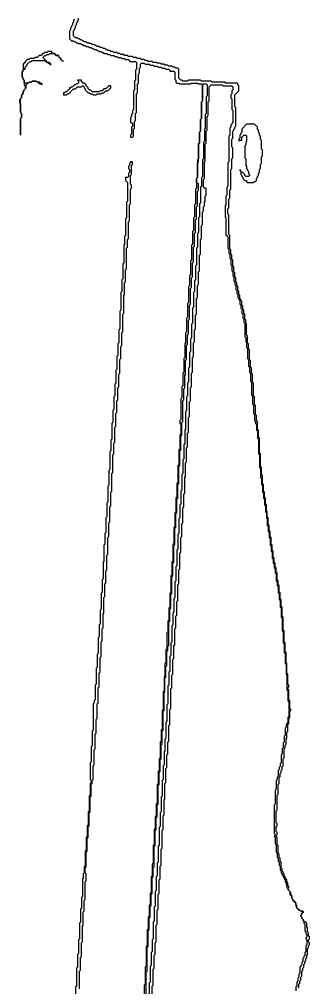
# Model space of a CAD drawing. Header units: metres. Extents: x 0 to 100, y 0 to 141.
# Drawn here: x 2 to 9.38, y 24.63 to 49.24 of the extents above; entities that cross this region are included whole.
import ezdxf

# ---------------------------------------------------------------- set-up
doc = ezdxf.new("R2010")
doc.units = ezdxf.units.M

msp = doc.modelspace()

# ---------------------------------------------------------------- linework, layer by layer
for points in [[(3.4, 49.25), (3.375, 49.225), (3.375, 49.175), (3.35, 49.15), (3.35, 49.1), (3.325, 49.075), (3.325, 49.05), (3.3, 49.025), (3.3, 48.975), (3.275, 48.95), (3.275, 48.75), (3.325, 48.7), (3.375, 48.7), (3.4, 48.675), (3.425, 48.675), (3.45, 48.65), (3.475, 48.65), (3.5, 48.625), (3.55, 48.625), (3.575, 48.6), (3.6, 48.6), (3.625, 48.575), (3.675, 48.575), (3.7, 48.55), (3.75, 48.55), (3.775, 48.525), (3.825, 48.525), (3.85, 48.5), (3.875, 48.5), (3.9, 48.475), (3.95, 48.475), (3.975, 48.45), (4, 48.45), (4.025, 48.425), (4.075, 48.425), (4.1, 48.4), (4.125, 48.4), (4.15, 48.375), (4.225, 48.375), (4.25, 48.35), (4.3, 48.35), (4.325, 48.325), (4.4, 48.325), (4.425, 48.3), (4.475, 48.3), (4.5, 48.275), (4.575, 48.275), (4.6, 48.25), (4.675, 48.25), (4.7, 48.225), (4.775, 48.225), (4.8, 48.2), (4.8, 48.175), (4.95, 48.175), (4.975, 48.15), (4.975, 47.975), (4.95, 47.95), (4.95, 47.7), (4.925, 47.675), (4.925, 47.45), (4.9, 47.425), (4.9, 46.95), (4.875, 46.925), (4.875, 46.85), (4.85, 46.825), (4.85, 46.775), (4.825, 46.75), (4.825, 46.625), (4.85, 46.625), (4.875, 46.6), (4.875, 46.525), (4.85, 46.5), (4.85, 46.325), (4.825, 46.3), (4.825, 46.25), (4.875, 46.25), (4.9, 46.275), (4.9, 46.45), (4.925, 46.475), (4.925, 46.65), (4.95, 46.675), (4.95, 46.85), (4.975, 46.875), (4.975, 47.35), (5, 47.375), (5, 47.6), (5.025, 47.625), (5.025, 47.85), (5.05, 47.875), (5.05, 48), (5.075, 48.025), (5.075, 48.1), (5.1, 48.125), (5.175, 48.125), (5.2, 48.1), (5.3, 48.1), (5.325, 48.075), (5.4, 48.075), (5.425, 48.05), (5.5, 48.05), (5.525, 48.025), (5.6, 48.025), (5.625, 48), (5.7, 48), (5.725, 47.975), (5.8, 47.975), (5.825, 47.95), (5.825, 47.925), (5.925, 47.925), (5.95, 47.9), (5.95, 47.725), (5.975, 47.7), (5.975, 47.65), (6, 47.625), (6.05, 47.625), (6.075, 47.6), (6.35, 47.6), (6.375, 47.625), (6.525, 47.625), (6.55, 47.6), (6.625, 47.6), (6.65, 47.575), (6.65, 47.175), (6.625, 47.15), (6.625, 46.725), (6.6, 46.7), (6.6, 46.4), (6.575, 46.375), (6.575, 46.1), (6.55, 46.075), (6.55, 45.7), (6.525, 45.675), (6.525, 45.225), (6.5, 45.2), (6.5, 44.95), (6.475, 44.925), (6.475, 44.55), (6.45, 44.525), (6.45, 44.225), (6.425, 44.2), (6.425, 43.875), (6.4, 43.85), (6.4, 43.525), (6.375, 43.5), (6.375, 43.125), (6.35, 43.1), (6.35, 42.75), (6.325, 42.725), (6.325, 42.475), (6.3, 42.45), (6.3, 42.05), (6.275, 42.025), (6.275, 41.675), (6.25, 41.65), (6.25, 41.3), (6.225, 41.275), (6.225, 41.025), (6.2, 41), (6.2, 40.65), (6.175, 40.625), (6.175, 40.275), (6.15, 40.25), (6.15, 39.925), (6.125, 39.9), (6.125, 39.625), (6.1, 39.6), (6.1, 39.075), (6.075, 39.05), (6.075, 38.975), (6.1, 38.95), (6.1, 38.7), (6.075, 38.675), (6.075, 38.325), (6.05, 38.3), (6.05, 37.925), (6.025, 37.9), (6.025, 37.475), (6, 37.45), (6, 37.1), (5.975, 37.075), (5.975, 36.725), (5.95, 36.7), (5.95, 36.35), (5.925, 36.325), (5.925, 35.925), (5.9, 35.9), (5.9, 35.475), (5.875, 35.45), (5.875, 35.125), (5.85, 35.1), (5.85, 34.675), (5.825, 34.65), (5.825, 34.3), (5.8, 34.275), (5.8, 33.975), (5.775, 33.95), (5.775, 33.675), (5.75, 33.65), (5.75, 33.25), (5.725, 33.225), (5.725, 32.9), (5.7, 32.875), (5.7, 32.55), (5.675, 32.525), (5.675, 32.175), (5.65, 32.15), (5.65, 31.7), (5.625, 31.675), (5.625, 31.2), (5.6, 31.175), (5.6, 30.9), (5.575, 30.875), (5.575, 30.475), (5.55, 30.45), (5.55, 30.15), (5.525, 30.125), (5.525, 29.825), (5.5, 29.8), (5.5, 29.325), (5.475, 29.3), (5.475, 29), (5.45, 28.975), (5.45, 28.675), (5.425, 28.65), (5.425, 28.275), (5.4, 28.25), (5.4, 27.8), (5.375, 27.775), (5.375, 27.475), (5.35, 27.45), (5.35, 27.05), (5.325, 27.025), (5.325, 26.75), (5.3, 26.725), (5.3, 26.45), (5.275, 26.425), (5.275, 26.125), (5.25, 26.1), (5.25, 25.7), (5.225, 25.675), (5.225, 25.175), (5.2, 25.15), (5.2, 24.725), (5.175, 24.7), (5.175, 24.325)], [(9.1, 24.625), (9.1, 24.725), (9.125, 24.75), (9.125, 24.8), (9.15, 24.825), (9.15, 24.9), (9.175, 24.925), (9.175, 25.05), (9.2, 25.075), (9.2, 25.125), (9.225, 25.15), (9.225, 25.225), (9.25, 25.25), (9.25, 25.3), (9.275, 25.325), (9.275, 25.375), (9.3, 25.4), (9.3, 25.45), (9.325, 25.475), (9.325, 25.625), (9.35, 25.65), (9.35, 25.7), (9.375, 25.725), (9.375, 25.775), (9.35, 25.8), (9.35, 25.85), (9.375, 25.875), (9.375, 25.925), (9.35, 25.95), (9.35, 26.025), (9.325, 26.05), (9.325, 26.15), (9.3, 26.175), (9.3, 26.275), (9.275, 26.3), (9.25, 26.3), (9.225, 26.325), (9.225, 26.35), (9.175, 26.4), (9.175, 26.425), (9.15, 26.45), (9.15, 26.475), (9.175, 26.5), (9.175, 26.525), (9.2, 26.55), (9.225, 26.55), (9.2, 26.575), (9.15, 26.575), (9.1, 26.625), (9.075, 26.625), (9.05, 26.65), (9.05, 26.725), (9.025, 26.75), (9.025, 26.8), (8.925, 26.9), (8.925, 26.975), (8.9, 27), (8.9, 27.05), (8.85, 27.1), (8.85, 27.125), (8.825, 27.15), (8.85, 27.175), (8.85, 27.2), (8.825, 27.225), (8.825, 27.3), (8.8, 27.325), (8.8, 27.375), (8.75, 27.425), (8.75, 27.45), (8.725, 27.475), (8.725, 27.525), (8.7, 27.55), (8.7, 27.575), (8.675, 27.6), (8.675, 27.65), (8.65, 27.675), (8.65, 27.825), (8.625, 27.85), (8.625, 27.925), (8.6, 27.95), (8.6, 28.025), (8.575, 28.05), (8.575, 28.25), (8.55, 28.275), (8.55, 28.45), (8.525, 28.475), (8.525, 28.5), (8.55, 28.525), (8.55, 28.575), (8.525, 28.6), (8.525, 28.725), (8.55, 28.75), (8.55, 28.8), (8.525, 28.825), (8.525, 29.125), (8.55, 29.15), (8.55, 29.525), (8.575, 29.55), (8.575, 29.8), (8.6, 29.825), (8.6, 29.975), (8.625, 30), (8.625, 30.075), (8.65, 30.1), (8.65, 30.15), (8.675, 30.175), (8.675, 30.25), (8.7, 30.275), (8.7, 30.45), (8.725, 30.475), (8.725, 30.7), (8.75, 30.725), (8.75, 30.8), (8.775, 30.825), (8.775, 30.95), (8.8, 30.975), (8.8, 31.125), (8.825, 31.15), (8.825, 31.325), (8.85, 31.35), (8.85, 31.475), (8.875, 31.5), (8.875, 31.65), (8.9, 31.675), (8.9, 31.7), (8.875, 31.725), (8.875, 31.925), (8.85, 31.95), (8.85, 32.2), (8.825, 32.225), (8.825, 32.25), (8.85, 32.275), (8.85, 32.325), (8.825, 32.35), (8.825, 32.6), (8.8, 32.625), (8.8, 32.875), (8.775, 32.9), (8.775, 33.15), (8.75, 33.175), (8.75, 33.4), (8.725, 33.425), (8.725, 33.7), (8.7, 33.725), (8.7, 34.05), (8.675, 34.075), (8.675, 34.3), (8.65, 34.325), (8.65, 34.5), (8.625, 34.525), (8.625, 34.675), (8.6, 34.7), (8.6, 34.85), (8.575, 34.875), (8.575, 34.975), (8.55, 35), (8.55, 35.175), (8.525, 35.2), (8.525, 35.3), (8.5, 35.325), (8.5, 35.425), (8.475, 35.45), (8.475, 35.55), (8.45, 35.575), (8.45, 35.725), (8.425, 35.75), (8.425, 35.875), (8.4, 35.9), (8.4, 36.075), (8.375, 36.1), (8.375, 36.225), (8.35, 36.25), (8.35, 36.375), (8.325, 36.4), (8.325, 36.575), (8.3, 36.6), (8.3, 36.725), (8.275, 36.75), (8.275, 36.9), (8.25, 36.925), (8.25, 37.075), (8.225, 37.1), (8.225, 37.225), (8.2, 37.25), (8.2, 37.425), (8.175, 37.45), (8.175, 37.65), (8.15, 37.675), (8.15, 37.85), (8.125, 37.875), (8.125, 38.2), (8.1, 38.225), (8.1, 38.6), (8.075, 38.625), (8.075, 38.8), (8.05, 38.825), (8.05, 39.025), (8.025, 39.05), (8.025, 39.175), (8, 39.2), (8, 39.425), (7.975, 39.45), (7.975, 39.65), (7.95, 39.675), (7.95, 40), (7.925, 40.025), (7.925, 40.225), (7.9, 40.25), (7.9, 40.375), (7.875, 40.4), (7.875, 40.575), (7.85, 40.6), (7.85, 40.85), (7.825, 40.875), (7.825, 41), (7.8, 41.025), (7.8, 41.2), (7.775, 41.225), (7.775, 41.5), (7.75, 41.525), (7.75, 41.6), (7.725, 41.625), (7.725, 41.75), (7.7, 41.775), (7.7, 41.85), (7.675, 41.875), (7.675, 41.95), (7.65, 41.975), (7.65, 42.075), (7.625, 42.1), (7.625, 42.125), (7.6, 42.15), (7.6, 42.225), (7.575, 42.25), (7.575, 42.325), (7.55, 42.35), (7.55, 42.45), (7.525, 42.475), (7.525, 42.55), (7.5, 42.575), (7.5, 42.675), (7.475, 42.7), (7.475, 42.8), (7.45, 42.825), (7.45, 42.95), (7.425, 42.975), (7.425, 43.125), (7.4, 43.15), (7.4, 43.25), (7.375, 43.275), (7.375, 43.375), (7.35, 43.4), (7.35, 43.75), (7.325, 43.775), (7.325, 44.275), (7.3, 44.3), (7.3, 44.425), (7.325, 44.45), (7.325, 44.675), (7.35, 44.7), (7.35, 44.9), (7.375, 44.925), (7.375, 45.425), (7.4, 45.45), (7.4, 45.7), (7.425, 45.725), (7.425, 45.975), (7.4, 46), (7.4, 46.2), (7.425, 46.225), (7.425, 46.4), (7.45, 46.425), (7.45, 46.45), (7.475, 46.475), (7.475, 46.5), (7.5, 46.525), (7.5, 47), (7.475, 47.025), (7.475, 47.325), (7.575, 47.425), (7.575, 47.55), (7.55, 47.575), (7.55, 47.6), (7.525, 47.625), (7.25, 47.625), (7.225, 47.65), (6.9, 47.65), (6.875, 47.675), (6.625, 47.675), (6.6, 47.7), (6.3, 47.7), (6.275, 47.675), (6.15, 47.675), (6.125, 47.7), (6.1, 47.7), (6.05, 47.75), (6.05, 47.975), (6.025, 48), (5.975, 48), (5.95, 48.025), (5.9, 48.025), (5.875, 48.05), (5.8, 48.05), (5.775, 48.075), (5.7, 48.075), (5.675, 48.1), (5.6, 48.1), (5.575, 48.125), (5.5, 48.125), (5.475, 48.15), (5.4, 48.15), (5.375, 48.175), (5.275, 48.175), (5.25, 48.2), (5.2, 48.2), (5.175, 48.225), (5.1, 48.225), (5.075, 48.25), (5, 48.25), (4.975, 48.275), (4.9, 48.275), (4.875, 48.3), (4.775, 48.3), (4.75, 48.325), (4.675, 48.325), (4.65, 48.35), (4.575, 48.35), (4.55, 48.375), (4.5, 48.375), (4.475, 48.4), (4.4, 48.4), (4.375, 48.425), (4.325, 48.425), (4.3, 48.45), (4.25, 48.45), (4.225, 48.475), (4.2, 48.475), (4.175, 48.5), (4.125, 48.5), (4.1, 48.525), (4.05, 48.525), (4.025, 48.55), (3.975, 48.55), (3.95, 48.575), (3.925, 48.575), (3.9, 48.6), (3.85, 48.6), (3.825, 48.625), (3.775, 48.625), (3.75, 48.65), (3.725, 48.65), (3.7, 48.675), (3.65, 48.675), (3.625, 48.7), (3.6, 48.7), (3.575, 48.725), (3.55, 48.725), (3.525, 48.75), (3.5, 48.75), (3.475, 48.775), (3.425, 48.775), (3.375, 48.825), (3.375, 48.95), (3.4, 48.975), (3.4, 49), (3.425, 49.025), (3.425, 49.075), (3.45, 49.1), (3.45, 49.15), (3.475, 49.175), (3.475, 49.2), (3.5, 49.225), (3.5, 49.275)], [(5.225, 24.35), (5.225, 25.025), (5.25, 25.05), (5.25, 25.65), (5.275, 25.675), (5.275, 26.075), (5.3, 26.1), (5.3, 26.4), (5.325, 26.425), (5.325, 26.7), (5.35, 26.725), (5.35, 27), (5.375, 27.025), (5.375, 27.425), (5.4, 27.45), (5.4, 27.675), (5.425, 27.7), (5.425, 28.225), (5.45, 28.25), (5.45, 28.625), (5.475, 28.65), (5.475, 28.95), (5.5, 28.975), (5.5, 29.275), (5.525, 29.3), (5.525, 29.775), (5.55, 29.8), (5.55, 30.1), (5.575, 30.125), (5.575, 30.425), (5.6, 30.45), (5.6, 30.8), (5.625, 30.825), (5.625, 31.15), (5.65, 31.175), (5.65, 31.65), (5.675, 31.675), (5.675, 32.125), (5.7, 32.15), (5.7, 32.5), (5.725, 32.525), (5.725, 32.8), (5.75, 32.825), (5.75, 33.175), (5.775, 33.2), (5.775, 33.3), (5.8, 33.325), (5.8, 33.925), (5.825, 33.95), (5.825, 34.25), (5.85, 34.275), (5.85, 34.625), (5.875, 34.65), (5.875, 35.075), (5.9, 35.1), (5.9, 35.425), (5.925, 35.45), (5.925, 35.875), (5.95, 35.9), (5.95, 36.3), (5.975, 36.325), (5.975, 36.675), (6, 36.7), (6, 37.05), (6.025, 37.075), (6.025, 37.425), (6.05, 37.45), (6.05, 37.875), (6.075, 37.9), (6.075, 38.275), (6.1, 38.3), (6.1, 38.65), (6.125, 38.675), (6.125, 39), (6.15, 39.025), (6.15, 39.55), (6.175, 39.575), (6.175, 39.85), (6.2, 39.875), (6.2, 40.2), (6.225, 40.225), (6.225, 40.575), (6.25, 40.6), (6.25, 40.95), (6.275, 40.975), (6.275, 41.225), (6.3, 41.25), (6.3, 41.6), (6.325, 41.625), (6.325, 41.975), (6.35, 42), (6.35, 42.4), (6.375, 42.425), (6.375, 42.675), (6.4, 42.7), (6.4, 43.05), (6.425, 43.075), (6.425, 43.45), (6.45, 43.475), (6.45, 43.8), (6.475, 43.825), (6.475, 44.15), (6.5, 44.175), (6.5, 44.475), (6.525, 44.5), (6.525, 44.875), (6.55, 44.9), (6.55, 45.075), (6.525, 45.075), (6.5, 45.1), (6.5, 45.2), (6.525, 45.225), (6.525, 45.6), (6.55, 45.625), (6.55, 46.075), (6.575, 46.1), (6.575, 46.375), (6.6, 46.4), (6.6, 46.7), (6.625, 46.725), (6.625, 47.15), (6.65, 47.175), (6.65, 47.575), (6.675, 47.6), (6.75, 47.6), (6.775, 47.575), (6.775, 47.3), (6.75, 47.275), (6.75, 46.85), (6.725, 46.825), (6.725, 46.475), (6.7, 46.45), (6.7, 46.15), (6.675, 46.125), (6.675, 45.7), (6.65, 45.675), (6.65, 45.25), (6.625, 45.225), (6.625, 45), (6.6, 44.975), (6.6, 44.575), (6.575, 44.55), (6.575, 44.225), (6.55, 44.2), (6.55, 43.825), (6.525, 43.8), (6.525, 43.45), (6.5, 43.425), (6.5, 43), (6.475, 42.975), (6.475, 42.625), (6.45, 42.6), (6.45, 42.325), (6.425, 42.3), (6.425, 41.925), (6.4, 41.9), (6.4, 41.525), (6.375, 41.5), (6.375, 41.15), (6.35, 41.125), (6.35, 40.8), (6.325, 40.775), (6.325, 40.4), (6.3, 40.375), (6.3, 40.025), (6.275, 40), (6.275, 39.675), (6.25, 39.65), (6.25, 39.3), (6.225, 39.275), (6.225, 38.825), (6.2, 38.8), (6.2, 38.45), (6.175, 38.425), (6.175, 38.075), (6.15, 38.05), (6.15, 37.7), (6.125, 37.675), (6.125, 37.275), (6.1, 37.25), (6.1, 36.925), (6.075, 36.9), (6.075, 36.575), (6.05, 36.55), (6.05, 36.175), (6.025, 36.15), (6.025, 35.775), (6, 35.75), (6, 35.35), (5.975, 35.325), (5.975, 34.975), (5.95, 34.95), (5.95, 34.55), (5.925, 34.525), (5.925, 34.175), (5.9, 34.15), (5.9, 33.85), (5.875, 33.825), (5.875, 33.425), (5.85, 33.4), (5.85, 33.075), (5.825, 33.05), (5.825, 32.675), (5.8, 32.65), (5.8, 32.325), (5.775, 32.3), (5.775, 31.85), (5.75, 31.825), (5.75, 31.4), (5.725, 31.375), (5.725, 30.975), (5.7, 30.95), (5.7, 30.65), (5.675, 30.625), (5.675, 30.3), (5.65, 30.275), (5.65, 29.925), (5.625, 29.9), (5.625, 29.5), (5.6, 29.475), (5.6, 29.1), (5.575, 29.075), (5.575, 28.725), (5.55, 28.7), (5.55, 28.25), (5.525, 28.225), (5.525, 27.825), (5.5, 27.8), (5.5, 27.475), (5.475, 27.45), (5.475, 27.1), (5.45, 27.075), (5.45, 26.7), (5.425, 26.675), (5.425, 26.325), (5.4, 26.3), (5.4, 25.875), (5.375, 25.85), (5.375, 25.55), (5.35, 25.525), (5.35, 25.2), (5.325, 25.175), (5.325, 24.775), (5.3, 24.75), (5.3, 24.375)], [(5.375, 24.3), (5.375, 24.675), (5.4, 24.7), (5.4, 25.1), (5.425, 25.125), (5.425, 25.45), (5.45, 25.475), (5.45, 25.775), (5.475, 25.8), (5.475, 26.225), (5.5, 26.25), (5.5, 26.6), (5.525, 26.625), (5.525, 27), (5.55, 27.025), (5.55, 27.375), (5.575, 27.4), (5.575, 27.725), (5.6, 27.75), (5.6, 28.15), (5.625, 28.175), (5.625, 28.625), (5.65, 28.65), (5.65, 29), (5.675, 29.025), (5.675, 29.4), (5.7, 29.425), (5.7, 29.825), (5.725, 29.85), (5.725, 30.2), (5.75, 30.225), (5.75, 30.55), (5.775, 30.575), (5.775, 30.875), (5.8, 30.9), (5.8, 31.3), (5.825, 31.325), (5.825, 31.7), (5.85, 31.725), (5.85, 32.225), (5.875, 32.25), (5.875, 32.575), (5.9, 32.6), (5.9, 32.975), (5.925, 33), (5.925, 33.325), (5.95, 33.35), (5.95, 33.75), (5.975, 33.775), (5.975, 34.075), (6, 34.1), (6, 34.45), (6.025, 34.475), (6.025, 34.875), (6.05, 34.9), (6.05, 35.25), (6.075, 35.275), (6.075, 35.675), (6.1, 35.7), (6.1, 36.075), (6.125, 36.1), (6.125, 36.425), (6.15, 36.45), (6.15, 36.825), (6.175, 36.85), (6.175, 37.175), (6.2, 37.2), (6.2, 37.6), (6.225, 37.625), (6.225, 37.975), (6.25, 38), (6.25, 38.35), (6.275, 38.375), (6.275, 38.725), (6.3, 38.75), (6.3, 39.125), (6.325, 39.15), (6.325, 39.525), (6.35, 39.55), (6.35, 39.875), (6.375, 39.9), (6.375, 40.25), (6.4, 40.275), (6.4, 40.65), (6.425, 40.675), (6.425, 41.025), (6.45, 41.05), (6.45, 41.35), (6.475, 41.375), (6.475, 41.725), (6.5, 41.75), (6.5, 42.15), (6.525, 42.175), (6.525, 42.475), (6.55, 42.5), (6.55, 42.825), (6.575, 42.85), (6.575, 43.25), (6.6, 43.275), (6.6, 43.65), (6.625, 43.675), (6.625, 44), (6.65, 44.025), (6.65, 44.35), (6.675, 44.375), (6.675, 44.475), (6.7, 44.5), (6.7, 44.6), (6.725, 44.625), (6.725, 44.75), (6.75, 44.775), (6.75, 44.95), (6.7, 44.95), (6.675, 44.975), (6.675, 45.175), (6.7, 45.2), (6.7, 45.625), (6.725, 45.65), (6.725, 46.075), (6.75, 46.1), (6.75, 46.4), (6.775, 46.425), (6.775, 46.775), (6.8, 46.8), (6.8, 47.15), (6.825, 47.175), (6.825, 47.525), (6.875, 47.575), (7.15, 47.575), (7.175, 47.55), (7.4, 47.55), (7.425, 47.525), (7.425, 47.45), (7.4, 47.425), (7.4, 47.35), (7.375, 47.325), (7.375, 47.25), (7.4, 47.225), (7.4, 46.95), (7.425, 46.925), (7.425, 46.625), (7.4, 46.6), (7.4, 46.575), (7.375, 46.55), (7.375, 46.5), (7.35, 46.475), (7.35, 46.3), (7.325, 46.275), (7.325, 45.625), (7.3, 45.6), (7.3, 45), (7.275, 44.975), (7.275, 44.775), (7.25, 44.75), (7.25, 44.525), (7.225, 44.5), (7.225, 44.225), (7.25, 44.2), (7.25, 43.75), (7.275, 43.75), (7.3, 43.725), (7.3, 43.425), (7.325, 43.4), (7.325, 43.3), (7.35, 43.275), (7.35, 43.175), (7.375, 43.15), (7.375, 43), (7.4, 42.975), (7.4, 42.85), (7.425, 42.825), (7.425, 42.725), (7.45, 42.7), (7.45, 42.6), (7.475, 42.575), (7.475, 42.5), (7.5, 42.475), (7.5, 42.375), (7.525, 42.35), (7.525, 42.275), (7.55, 42.25), (7.55, 42.175), (7.575, 42.15), (7.575, 42.125), (7.6, 42.1), (7.6, 42), (7.625, 41.975), (7.625, 41.9), (7.65, 41.875), (7.65, 41.775), (7.675, 41.75), (7.675, 41.65), (7.7, 41.625), (7.7, 41.55), (7.725, 41.525), (7.725, 41.175), (7.75, 41.15), (7.75, 41.05), (7.775, 41.025), (7.775, 40.9), (7.8, 40.875), (7.8, 40.625), (7.825, 40.6), (7.825, 40.425), (7.85, 40.4), (7.85, 40.275), (7.875, 40.25), (7.875, 40.05), (7.9, 40.025), (7.9, 39.7), (7.925, 39.675), (7.925, 39.475), (7.95, 39.45), (7.95, 39.225), (7.975, 39.2), (7.975, 39.05), (8, 39.025), (8, 38.975), (8.025, 38.95), (8.025, 38.8), (8.05, 38.775), (8.05, 38.6), (8.075, 38.575), (8.075, 38.2), (8.1, 38.175), (8.1, 37.85), (8.125, 37.825), (8.125, 37.6), (8.15, 37.575), (8.15, 37.425), (8.175, 37.4), (8.175, 37.225), (8.2, 37.2), (8.2, 37.075), (8.225, 37.05), (8.225, 36.9), (8.25, 36.875), (8.25, 36.725), (8.275, 36.7), (8.275, 36.575), (8.3, 36.55), (8.3, 36.375), (8.325, 36.35), (8.325, 36.225), (8.35, 36.2), (8.35, 36.075), (8.375, 36.05), (8.375, 35.875), (8.4, 35.85), (8.4, 35.725), (8.425, 35.7), (8.425, 35.55), (8.45, 35.525), (8.45, 35.425), (8.475, 35.4), (8.475, 35.3), (8.5, 35.275), (8.5, 35.175), (8.525, 35.15), (8.525, 34.975), (8.55, 34.95), (8.55, 34.85), (8.575, 34.825), (8.575, 34.675), (8.6, 34.65), (8.6, 34.5), (8.625, 34.475), (8.625, 34.3), (8.65, 34.275), (8.65, 34.05), (8.675, 34.025), (8.675, 33.7), (8.7, 33.675), (8.7, 33.4), (8.725, 33.375), (8.725, 33.15), (8.75, 33.125), (8.75, 32.875), (8.775, 32.85), (8.775, 32.6), (8.8, 32.575), (8.8, 32.2), (8.825, 32.175), (8.825, 31.925), (8.85, 31.9), (8.85, 31.525), (8.825, 31.5), (8.825, 31.375), (8.775, 31.325), (8.775, 31.25), (8.75, 31.225), (8.75, 31.05), (8.725, 31.025), (8.725, 30.875), (8.7, 30.85), (8.7, 30.725), (8.675, 30.7), (8.675, 30.575), (8.65, 30.55), (8.65, 30.35), (8.625, 30.325), (8.625, 30.25), (8.6, 30.225), (8.6, 30.175), (8.575, 30.15), (8.575, 30), (8.55, 29.975), (8.55, 29.925), (8.525, 29.9), (8.525, 29.675), (8.5, 29.65), (8.5, 29.3), (8.475, 29.275), (8.475, 28.55), (8.5, 28.525), (8.5, 28.5), (8.475, 28.475), (8.5, 28.45), (8.5, 28.3), (8.525, 28.275), (8.525, 28.075), (8.55, 28.05), (8.55, 27.95), (8.575, 27.925), (8.575, 27.85), (8.6, 27.825), (8.6, 27.75), (8.625, 27.725), (8.625, 27.625), (8.65, 27.6), (8.65, 27.55), (8.675, 27.525), (8.675, 27.5), (8.7, 27.475), (8.7, 27.45), (8.725, 27.425), (8.725, 27.4), (8.75, 27.375), (8.75, 27.325), (8.775, 27.3), (8.775, 27.25), (8.8, 27.225), (8.8, 27.175), (8.825, 27.15), (8.825, 27.125), (8.875, 27.075), (8.875, 27), (8.925, 26.95), (8.925, 26.9), (8.95, 26.875), (8.95, 26.85), (9.025, 26.775), (9.025, 26.7), (9.05, 26.675), (9.05, 26.65), (9.1, 26.6), (9.125, 26.6), (9.15, 26.575), (9.175, 26.575), (9.2, 26.55), (9.175, 26.525), (9.175, 26.5), (9.15, 26.475), (9.15, 26.45), (9.175, 26.425), (9.175, 26.4), (9.2, 26.375), (9.2, 26.35), (9.225, 26.325), (9.225, 26.275), (9.25, 26.25), (9.25, 26.075), (9.275, 26.05), (9.275, 26), (9.3, 25.975), (9.3, 25.925), (9.275, 25.9), (9.275, 25.875), (9.3, 25.85), (9.3, 25.725), (9.275, 25.7), (9.275, 25.55), (9.25, 25.525), (9.25, 25.45), (9.225, 25.425), (9.225, 25.4), (9.2, 25.375), (9.2, 25.3), (9.175, 25.275), (9.175, 25.225), (9.15, 25.2), (9.15, 25.175), (9.125, 25.15), (9.125, 25), (9.1, 24.975), (9.1, 24.9), (9.075, 24.875), (9.075, 24.8), (9.05, 24.775), (9.05, 24.675), (9.025, 24.65), (9.025, 24.55)], [(3.525, 24.6), (3.525, 25.05), (3.55, 25.075), (3.55, 25.4), (3.575, 25.425), (3.575, 25.775), (3.6, 25.8), (3.6, 26.2), (3.625, 26.225), (3.625, 26.55), (3.65, 26.575), (3.65, 26.85), (3.675, 26.875), (3.675, 27.325), (3.7, 27.35), (3.7, 27.525), (3.675, 27.55), (3.675, 27.675), (3.7, 27.7), (3.7, 28.075), (3.725, 28.1), (3.725, 28.425), (3.75, 28.45), (3.75, 28.725), (3.775, 28.75), (3.775, 29.075), (3.8, 29.1), (3.8, 29.475), (3.825, 29.5), (3.825, 29.8), (3.85, 29.825), (3.85, 29.9), (3.875, 29.925), (3.875, 30.275), (3.9, 30.3), (3.9, 30.675), (3.925, 30.7), (3.925, 31.075), (3.95, 31.1), (3.95, 31.45), (3.975, 31.475), (3.975, 31.85), (4, 31.875), (4, 32.25), (4.025, 32.275), (4.025, 32.625), (4.05, 32.65), (4.05, 33.025), (4.075, 33.05), (4.075, 33.425), (4.1, 33.45), (4.1, 33.75), (4.125, 33.775), (4.125, 34.125), (4.15, 34.15), (4.15, 34.55), (4.175, 34.575), (4.175, 34.9), (4.2, 34.925), (4.2, 35.225), (4.225, 35.25), (4.225, 35.625), (4.25, 35.65), (4.25, 36.075), (4.275, 36.1), (4.275, 36.45), (4.3, 36.475), (4.3, 36.85), (4.325, 36.875), (4.325, 37.225), (4.35, 37.25), (4.35, 37.7), (4.375, 37.725), (4.375, 38.175), (4.4, 38.2), (4.4, 38.475), (4.425, 38.5), (4.425, 38.875), (4.45, 38.9), (4.45, 39.225), (4.475, 39.25), (4.475, 39.55), (4.5, 39.575), (4.5, 39.875), (4.525, 39.9), (4.525, 40.225), (4.55, 40.25), (4.55, 40.6), (4.575, 40.625), (4.575, 40.925), (4.6, 40.95), (4.6, 41.275), (4.625, 41.3), (4.625, 41.75), (4.65, 41.775), (4.65, 42.225), (4.675, 42.25), (4.675, 42.55), (4.7, 42.575), (4.7, 42.875), (4.725, 42.9), (4.725, 43.425), (4.75, 43.45), (4.75, 43.65), (4.775, 43.675), (4.775, 44.1), (4.8, 44.125), (4.8, 44.525), (4.825, 44.55), (4.825, 44.925), (4.85, 44.95), (4.85, 45.025), (4.825, 45.05), (4.825, 45.275), (4.85, 45.3), (4.85, 45.525), (4.875, 45.55), (4.875, 45.625), (4.825, 45.625), (4.825, 45.6), (4.8, 45.575), (4.8, 45.525), (4.775, 45.5), (4.775, 45.45), (4.8, 45.425), (4.8, 45.35), (4.775, 45.325), (4.775, 45.25), (4.75, 45.225), (4.7, 45.225), (4.7, 45.15), (4.75, 45.1), (4.75, 44.625), (4.725, 44.6), (4.725, 44.2), (4.7, 44.175), (4.7, 43.75), (4.675, 43.725), (4.675, 43.525), (4.65, 43.5), (4.65, 43.05), (4.625, 43.025), (4.625, 42.65), (4.6, 42.625), (4.6, 42.325), (4.575, 42.3), (4.575, 41.85), (4.55, 41.825), (4.55, 41.375), (4.525, 41.35), (4.525, 41.025), (4.5, 41), (4.5, 40.7), (4.475, 40.675), (4.475, 40.35), (4.45, 40.325), (4.45, 40), (4.425, 39.975), (4.425, 39.675), (4.4, 39.65), (4.4, 39.325), (4.375, 39.3), (4.375, 39), (4.35, 38.975), (4.35, 38.575), (4.325, 38.55), (4.325, 38.275), (4.3, 38.25), (4.3, 37.8), (4.275, 37.775), (4.275, 37.4), (4.25, 37.375), (4.25, 36.975), (4.225, 36.95), (4.225, 36.6), (4.2, 36.575), (4.2, 36.2), (4.175, 36.175), (4.175, 35.9), (4.15, 35.875), (4.15, 35.475), (4.125, 35.45), (4.125, 35.025), (4.1, 35), (4.1, 34.675), (4.075, 34.65), (4.075, 34.25), (4.05, 34.225), (4.05, 33.875), (4.025, 33.85), (4.025, 33.55), (4, 33.525), (4, 33.125), (3.975, 33.1), (3.975, 32.775), (3.95, 32.75), (3.95, 32.35), (3.925, 32.325), (3.925, 31.95), (3.9, 31.925), (3.9, 31.875), (3.875, 31.85), (3.875, 31.175), (3.85, 31.15), (3.85, 30.775), (3.825, 30.75), (3.825, 30.375), (3.8, 30.35), (3.8, 29.925), (3.825, 29.9), (3.825, 29.85), (3.8, 29.825), (3.8, 29.525), (3.775, 29.5), (3.775, 29.125), (3.75, 29.1), (3.75, 28.775), (3.725, 28.75), (3.725, 28.475), (3.7, 28.45), (3.7, 28.125), (3.675, 28.1), (3.675, 27.725), (3.65, 27.7), (3.65, 27.55), (3.625, 27.525), (3.625, 27.425), (3.6, 27.4), (3.6, 26.95), (3.575, 26.925), (3.575, 26.65), (3.55, 26.625), (3.55, 26.3), (3.525, 26.275), (3.525, 25.875), (3.5, 25.85), (3.5, 25.5), (3.475, 25.475), (3.475, 25.15), (3.45, 25.125), (3.45, 24.675), (3.425, 24.65), (3.425, 24.375)]]:
    msp.add_lwpolyline(points)
for points in [[(2.725, 48.425), (2.7, 48.4), (2.65, 48.4), (2.625, 48.375), (2.6, 48.375), (2.55, 48.325), (2.5, 48.325), (2.45, 48.275), (2.4, 48.275), (2.375, 48.25), (2.275, 48.25), (2.25, 48.225), (2.2, 48.225), (2.15, 48.175), (2.15, 48.15), (2.1, 48.1), (2.1, 47.95), (2.075, 47.925), (2.075, 47.775), (2.1, 47.75), (2.1, 47.725), (2.125, 47.7), (2.125, 47.575), (2.15, 47.55), (2.15, 47.475), (2.1, 47.425), (2.1, 47.375), (2.05, 47.325), (2.05, 47.25), (2, 47.2), (2, 47.125), (2.025, 47.1), (2.025, 46.875), (2.05, 46.85), (2.05, 46.75), (2.025, 46.725), (2.025, 46.3), (2.025, 46.725), (2.05, 46.75), (2.05, 46.775), (2.075, 46.8), (2.05, 46.825), (2.05, 46.85), (2.025, 46.875), (2.025, 47.225), (2.05, 47.25), (2.05, 47.3), (2.1, 47.35), (2.1, 47.4), (2.125, 47.425), (2.125, 47.45), (2.175, 47.5), (2.175, 47.575), (2.25, 47.65), (2.3, 47.65), (2.325, 47.675), (2.425, 47.675), (2.45, 47.65), (2.475, 47.65), (2.525, 47.6), (2.55, 47.6), (2.575, 47.575), (2.575, 47.6), (2.55, 47.6), (2.5, 47.65), (2.45, 47.65), (2.425, 47.675), (2.325, 47.675), (2.3, 47.65), (2.25, 47.65), (2.225, 47.625), (2.15, 47.625), (2.125, 47.65), (2.125, 47.7), (2.1, 47.725), (2.1, 47.75), (2.075, 47.775), (2.075, 47.9), (2.1, 47.925), (2.1, 47.95), (2.125, 47.975), (2.15, 47.975), (2.15, 48.025), (2.2, 48.075), (2.2, 48.1), (2.275, 48.175), (2.3, 48.175), (2.325, 48.2), (2.65, 48.2), (2.7, 48.15), (2.725, 48.15), (2.8, 48.075), (2.8, 48.1), (2.75, 48.15), (2.725, 48.15), (2.6, 48.275), (2.65, 48.325), (2.675, 48.325), (2.7, 48.35), (2.75, 48.35), (2.775, 48.375), (2.875, 48.375), (2.925, 48.325), (2.975, 48.325), (3, 48.3), (3, 48.275), (3.025, 48.275), (3.05, 48.25), (3.05, 48.225), (3.075, 48.2), (3.1, 48.2), (3.125, 48.175), (3.1, 48.2), (3.075, 48.2), (3.05, 48.225), (3.05, 48.25), (3, 48.3), (3, 48.325), (2.95, 48.325), (2.9, 48.375), (2.85, 48.375), (2.825, 48.4), (2.825, 48.425)], [(3.475, 47.7), (3.5, 47.675), (3.5, 47.625), (3.475, 47.6), (3.45, 47.6), (3.425, 47.575), (3.4, 47.575), (3.35, 47.525), (3.325, 47.525), (3.3, 47.5), (3.275, 47.5), (3.275, 47.475), (3.2, 47.4), (3.175, 47.4), (3.15, 47.375), (3.125, 47.375), (3.125, 47.325), (3.2, 47.325), (3.225, 47.35), (3.25, 47.35), (3.275, 47.375), (3.3, 47.375), (3.3, 47.4), (3.375, 47.475), (3.425, 47.475), (3.475, 47.525), (3.575, 47.525), (3.6, 47.55), (3.625, 47.55), (3.65, 47.525), (3.65, 47.5), (3.675, 47.475), (3.675, 47.45), (3.75, 47.375), (3.775, 47.375), (3.8, 47.35), (3.85, 47.35), (3.875, 47.325), (3.95, 47.325), (3.975, 47.35), (4.075, 47.35), (4.1, 47.375), (4.15, 47.375), (4.2, 47.425), (4.25, 47.425), (4.325, 47.5), (4.325, 47.55), (4.275, 47.55), (4.2, 47.475), (4.15, 47.475), (4.1, 47.425), (4.05, 47.425), (4.025, 47.4), (3.85, 47.4), (3.8, 47.45), (3.775, 47.45), (3.75, 47.475), (3.75, 47.5), (3.7, 47.55), (3.7, 47.575), (3.65, 47.625), (3.625, 47.625), (3.575, 47.675), (3.575, 47.7)], [(7.775, 46.575), (7.65, 46.45), (7.65, 46.375), (7.625, 46.35), (7.625, 46.325), (7.6, 46.3), (7.6, 46.225), (7.575, 46.2), (7.575, 46.15), (7.6, 46.175), (7.65, 46.175), (7.65, 46.25), (7.7, 46.3), (7.75, 46.3), (7.775, 46.275), (7.775, 46.15), (7.75, 46.125), (7.75, 46.05), (7.725, 46.025), (7.725, 45.725), (7.75, 45.7), (7.75, 45.525), (7.775, 45.5), (7.775, 45.45), (7.8, 45.425), (7.8, 45.4), (7.825, 45.375), (7.825, 45.325), (7.85, 45.3), (7.85, 45.275), (7.825, 45.25), (7.75, 45.25), (7.725, 45.275), (7.725, 45.3), (7.675, 45.35), (7.65, 45.35), (7.625, 45.375), (7.625, 45.4), (7.6, 45.425), (7.6, 45.4), (7.625, 45.375), (7.625, 45.3), (7.65, 45.275), (7.65, 45.25), (7.675, 45.225), (7.675, 45.2), (7.725, 45.15), (7.75, 45.15), (7.8, 45.1), (7.95, 45.1), (7.975, 45.125), (8, 45.125), (8.025, 45.15), (8.025, 45.2), (8.05, 45.225), (8.05, 45.25), (8.075, 45.275), (8.075, 45.325), (8.1, 45.35), (8.1, 45.425), (8.125, 45.45), (8.125, 45.55), (8.15, 45.575), (8.15, 45.75), (8.175, 45.775), (8.175, 45.925), (8.15, 45.95), (8.15, 46.175), (8.125, 46.2), (8.125, 46.275), (8.1, 46.3), (8.1, 46.35), (8.075, 46.375), (8.075, 46.425), (8.05, 46.45), (8.05, 46.5), (7.975, 46.575)]]:
    msp.add_lwpolyline(points, close=True)

doc.saveas('drawing.dxf')
